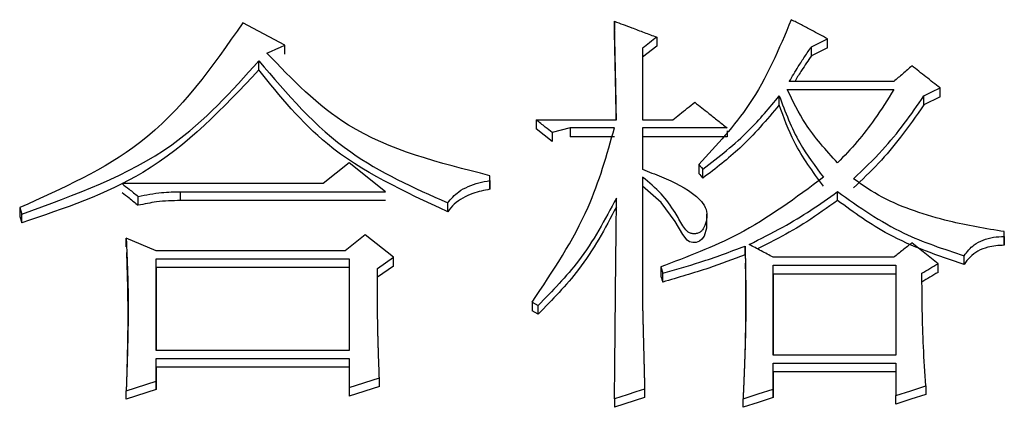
# Model space of a CAD drawing. Header units: millimetres. Extents: x 2063 to 4500, y 825 to 2548.
# Drawn here: x 2682.64 to 2687.94, y 2281.1 to 2283.19 of the extents above; entities that cross this region are included whole.
import ezdxf

# ---------------------------------------------------------------- set-up
doc = ezdxf.new("R2010")
doc.units = ezdxf.units.MM

msp = doc.modelspace()

# ---------------------------------------------------------------- linework, layer by layer
at = {"color": 7, "linetype": 'Continuous', "lineweight": 25}
for p, q in [((2684.0641, 2283.0547), (2683.837, 2283.1744)), ((2685.8382, 2283.1829), (2685.8382, 2283.1341)), ((2686.0653, 2283.0975), (2686.0653, 2283.0488)), ((2686.9848, 2283.0402), (2686.9848, 2283.0889)), ((2684.0641, 2283.006), (2684.0641, 2283.0547)), ((2686.0653, 2283.0488), (2685.9896, 2282.989)), ((2685.9896, 2283.0376), (2685.9896, 2282.6519)), ((2685.9896, 2283.0376), (2685.9896, 2282.989)), ((2686.8983, 2282.9975), (2686.8983, 2283.0461)), ((2686.9848, 2283.0402), (2686.8983, 2282.9975)), ((2685.9896, 2282.989), (2685.9896, 2282.6519)), ((2683.9235, 2282.9206), (2683.9235, 2282.9691)), ((2686.7685, 2282.8149), (2687.3418, 2282.8149)), ((2687.3418, 2282.8578), (2686.7793, 2282.8578)), ((2687.5906, 2282.7751), (2687.5906, 2282.8235)), ((2686.7252, 2282.7324), (2686.7252, 2282.7807)), ((2687.504, 2282.7323), (2687.504, 2282.7806)), ((2687.5906, 2282.7751), (2687.504, 2282.7323)), ((2685.4163, 2282.6519), (2685.849, 2282.6519)), ((2685.4163, 2282.6519), (2685.4163, 2282.6038)), ((2685.5028, 2282.5352), (2685.4163, 2282.6038)), ((2685.6002, 2282.609), (2685.5028, 2282.5832)), ((2685.8381, 2282.609), (2685.6002, 2282.609)), ((2685.6002, 2282.609), (2685.6002, 2282.5609)), ((2685.9896, 2282.6519), (2686.1519, 2282.6519)), ((2686.4439, 2282.609), (2685.9896, 2282.609)), ((2685.9896, 2282.609), (2685.9896, 2282.3856)), ((2685.9896, 2282.609), (2685.9896, 2282.5609)), ((2685.5028, 2282.5832), (2685.5028, 2282.5352)), ((2685.8381, 2282.5609), (2685.6002, 2282.5609)), ((2685.9896, 2282.5609), (2685.9896, 2282.3839)), ((2686.4439, 2282.5609), (2685.9896, 2282.5609)), ((2686.4439, 2282.593), (2686.4439, 2282.5609)), ((2684.4103, 2282.4199), (2684.2697, 2282.3081)), ((2684.605, 2282.265), (2684.4103, 2282.4199)), ((2686.2924, 2282.4114), (2686.2924, 2282.3636)), ((2685.1675, 2282.3253), (2685.1675, 2282.3511)), ((2685.1675, 2282.3034), (2685.1675, 2282.3511)), ((2685.9896, 2282.3426), (2685.9896, 2282.2949)), ((2685.9896, 2282.3425), (2685.9896, 2281.6349)), ((2686.3141, 2282.3378), (2686.3141, 2282.3855)), ((2684.2697, 2282.3081), (2683.1879, 2282.3081)), ((2685.1675, 2282.3253), (2685.1675, 2282.2776)), ((2685.9896, 2282.2948), (2685.9896, 2281.6349)), ((2683.2745, 2282.1916), (2683.2745, 2282.2392)), ((2683.5016, 2282.265), (2684.605, 2282.265)), ((2683.5016, 2282.2174), (2683.5016, 2282.265)), ((2682.6362, 2282.1789), (2682.6471, 2282.1444)), ((2682.6362, 2282.1789), (2682.6362, 2282.1314)), ((2684.605, 2282.2174), (2683.5016, 2282.2174)), ((2684.9403, 2282.1572), (2684.9403, 2282.2048)), ((2682.6362, 2282.1314), (2682.6471, 2282.097)), ((2682.6471, 2282.097), (2682.6471, 2282.1444)), ((2686.336, 2282.0968), (2686.336, 2282.1445)), ((2684.4968, 2282.0323), (2684.3887, 2281.9461)), ((2684.6483, 2281.9115), (2684.4968, 2282.0323)), ((2687.9367, 2282.0237), (2687.9367, 2282.0496)), ((2687.9367, 2282.0023), (2687.9367, 2282.0496)), ((2687.9367, 2282.0237), (2687.9367, 2281.9764)), ((2683.3718, 2281.946), (2683.2096, 2282.0151)), ((2683.2096, 2281.9678), (2683.2096, 2282.0151)), ((2686.5413, 2281.9247), (2686.5413, 2281.972)), ((2684.3887, 2281.9461), (2683.3718, 2281.946)), ((2687.7204, 2281.873), (2687.7204, 2281.9202)), ((2683.3718, 2281.9029), (2684.4103, 2281.9029)), ((2683.3718, 2281.4097), (2683.3718, 2281.9029)), ((2683.3718, 2281.8557), (2683.3718, 2281.9029)), ((2684.4103, 2281.9029), (2684.4103, 2281.4097)), ((2684.5617, 2281.8511), (2684.6483, 2281.9115)), ((2684.6483, 2281.8644), (2684.5618, 2281.804)), ((2684.6483, 2281.8644), (2684.6483, 2281.9115)), ((2687.3418, 2281.9115), (2686.6927, 2281.9115)), ((2686.6927, 2281.8683), (2687.3526, 2281.8683)), ((2686.6927, 2281.3837), (2686.6927, 2281.8683)), ((2686.6927, 2281.8213), (2686.6927, 2281.8683)), ((2687.3526, 2281.8683), (2687.3526, 2281.3837)), ((2687.5798, 2281.8299), (2687.5798, 2281.877)), ((2683.3718, 2281.8557), (2683.3718, 2281.4097)), ((2684.4103, 2281.8557), (2683.3718, 2281.8557)), ((2686.0869, 2281.8598), (2686.0978, 2281.8251)), ((2686.0869, 2281.8598), (2686.087, 2281.8127)), ((2686.0978, 2281.7781), (2686.0978, 2281.8251)), ((2686.6927, 2281.8213), (2686.6927, 2281.3837)), ((2687.3526, 2281.8213), (2686.6927, 2281.8213)), ((2685.3946, 2281.6696), (2685.4271, 2281.6523)), ((2685.3946, 2281.6696), (2685.3946, 2281.6227)), ((2685.4271, 2281.6054), (2685.4271, 2281.6523)), ((2685.4271, 2281.6054), (2685.3946, 2281.6227)), ((2684.4103, 2281.4097), (2683.3718, 2281.4097)), ((2687.3526, 2281.3837), (2686.6927, 2281.3837)), ((2683.3718, 2281.2449), (2683.3718, 2281.3664)), ((2683.3718, 2281.3664), (2684.4103, 2281.3664)), ((2683.3718, 2281.3199), (2683.3718, 2281.3664)), ((2684.4103, 2281.3664), (2684.4103, 2281.2102)), ((2686.6927, 2281.3404), (2687.3526, 2281.3404)), ((2686.6927, 2281.2015), (2686.6927, 2281.3404)), ((2686.6927, 2281.294), (2686.6927, 2281.3404)), ((2687.3526, 2281.3404), (2687.3526, 2281.1668)), ((2683.3718, 2281.3199), (2683.3718, 2281.1986)), ((2684.4103, 2281.3199), (2683.3718, 2281.3199)), ((2686.6927, 2281.294), (2686.6928, 2281.1553)), ((2687.3526, 2281.294), (2686.6927, 2281.294)), ((2683.2096, 2281.1928), (2683.3718, 2281.2449)), ((2683.3718, 2281.1986), (2683.3718, 2281.2449)), ((2684.4103, 2281.2102), (2684.5726, 2281.2623)), ((2684.5726, 2281.216), (2684.5726, 2281.2623)), ((2683.3718, 2281.1986), (2683.2096, 2281.1466)), ((2683.2096, 2281.1466), (2683.2096, 2281.1928)), ((2684.5726, 2281.216), (2684.4103, 2281.164)), ((2684.4103, 2281.2102), (2684.4103, 2281.164)), ((2686.0004, 2281.2015), (2686.0004, 2281.1553)), ((2686.6928, 2281.1553), (2686.6927, 2281.2015)), ((2687.5149, 2281.2189), (2687.5149, 2281.1726)), ((2686.0004, 2281.1553), (2685.8382, 2281.1033)), ((2685.8382, 2281.1494), (2685.8382, 2281.1033)), ((2686.5305, 2281.1033), (2686.5305, 2281.1494)), ((2687.3526, 2281.1206), (2687.3526, 2281.1668))]:
    msp.add_line(p, q, dxfattribs=at)
at = {"color": 7, "linetype": 'Continuous', "lineweight": 25, "flags": 128}
for points in [[(2686.8983, 2283.0461), (2686.9415, 2283.0675), (2686.9848, 2283.0889)], [(2683.9668, 2283.0119), (2683.9911, 2283.0226), (2684.0154, 2283.0333), (2684.0398, 2283.044), (2684.0641, 2283.0547)], [(2687.504, 2282.7806), (2687.5473, 2282.802), (2687.5906, 2282.8235)], [(2686.2924, 2282.4114), (2686.2979, 2282.4049), (2686.306, 2282.3952), (2686.3141, 2282.3855)], [(2686.2924, 2282.3636), (2686.2979, 2282.3571), (2686.3034, 2282.3505), (2686.3141, 2282.3378)], [(2685.1675, 2282.2776), (2685.1675, 2282.2921), (2685.1675, 2282.3034)], [(2686.3342, 2282.0968), (2686.3336, 2282.0681), (2686.3201, 2282.0251), (2686.309, 2282.0088), (2686.2955, 2281.9979), (2686.2784, 2281.9918), (2686.2604, 2281.9909), (2686.2426, 2281.9956), (2686.2292, 2282.0046), (2686.2067, 2282.0342), (2686.164, 2282.1051), (2686.089, 2282.2059), (2685.9896, 2282.2949), (2685.9896, 2282.2949)], [(2687.0389, 2282.2175), (2687.0389, 2282.23), (2687.0389, 2282.2425), (2687.0389, 2282.2651)], [(2686.0004, 2281.2015), (2685.9534, 2281.1864), (2685.9064, 2281.1713), (2685.8382, 2281.1494)], [(2686.5305, 2281.1494), (2686.6116, 2281.1755), (2686.6927, 2281.2015)], [(2687.3526, 2281.1668), (2687.4337, 2281.1928), (2687.5149, 2281.2189)], [(2687.5149, 2281.1726), (2687.4337, 2281.1466), (2687.3526, 2281.1206)], [(2686.6928, 2281.1553), (2686.6116, 2281.1293), (2686.5305, 2281.1033)]]:
    msp.add_lwpolyline(points, dxfattribs=at)
at = {"color": 7, "linetype": 'Continuous', "lineweight": 25}
for points, knots in [([(2686.79, 2283.1915), (2686.7241, 2283.0341), (2686.6054, 2282.751), (2686.3887, 2282.5159), (2686.2924, 2282.4114)], [0, 0, 0, 0, 0.555743, 1, 1, 1, 1]), ([(2686.9848, 2283.0889), (2686.956, 2283.1041), (2686.9091, 2283.1288), (2686.8442, 2283.163), (2686.8081, 2283.182), (2686.7901, 2283.1915)], [0, 0, 0, 0, 0.4440621, 0.722031, 1, 1, 1, 1]), ([(2683.837, 2283.1744), (2683.6731, 2282.9386), (2683.3748, 2282.5096), (2682.8657, 2282.2816), (2682.6362, 2282.1789)], [0, 0, 0, 0, 0.549466, 1, 1, 1, 1]), ([(2685.849, 2282.6519), (2685.8477, 2282.7167), (2685.8452, 2282.8377), (2685.8416, 2283.0147), (2685.8393, 2283.1269), (2685.8382, 2283.1829)], [0, 0, 0, 0, 0.365313, 0.682655, 1, 1, 1, 1]), ([(2685.8382, 2283.1829), (2685.8691, 2283.1713), (2685.9224, 2283.1513), (2685.9981, 2283.1228), (2686.0429, 2283.1059), (2686.0653, 2283.0975)], [0, 0, 0, 0, 0.4083, 0.70415, 1, 1, 1, 1]), ([(2685.848, 2282.6519), (2685.847, 2282.7007), (2685.8449, 2282.8055), (2685.8416, 2282.9663), (2685.8393, 2283.0782), (2685.8382, 2283.1341)], [0, 0, 0, 0, 0.302613, 0.651305, 1, 1, 1, 1]), ([(2686.0653, 2283.0975), (2686.0527, 2283.0875), (2686.0275, 2283.0675), (2686.0022, 2283.0476), (2685.9896, 2283.0376)], [0, 0, 0, 0, 0.500001, 1, 1, 1, 1]), ([(2686.7793, 2282.8578), (2686.7952, 2282.8849), (2686.8219, 2282.9304), (2686.8624, 2282.9928), (2686.8863, 2283.0284), (2686.8983, 2283.0461)], [0, 0, 0, 0, 0.425102, 0.712508, 1, 1, 1, 1]), ([(2685.1675, 2282.3511), (2684.8965, 2282.4194), (2684.4197, 2282.5396), (2684.1033, 2282.8695), (2683.9668, 2283.0119)], [0, 0, 0, 0, 0.568428, 1, 1, 1, 1]), ([(2686.8983, 2282.9975), (2686.8804, 2282.9713), (2686.8505, 2282.9274), (2686.8215, 2282.8803), (2686.8094, 2282.8599), (2686.8081, 2282.8578)], [0, 0, 0, 0, 0.5701108, 0.9548803, 1, 1, 1, 1]), ([(2682.6471, 2282.1444), (2682.9347, 2282.2483), (2683.4417, 2282.4314), (2683.778, 2282.8067), (2683.9235, 2282.9691)], [0, 0, 0, 0, 0.567325, 1, 1, 1, 1]), ([(2683.9235, 2282.9206), (2683.7317, 2282.7166), (2683.3839, 2282.3464), (2682.8753, 2282.1742), (2682.6471, 2282.097)], [0, 0, 0, 0, 0.551269, 1, 1, 1, 1]), ([(2683.9235, 2282.9691), (2684.0749, 2282.7915), (2684.3495, 2282.4693), (2684.7573, 2282.2867), (2684.9403, 2282.2048)], [0, 0, 0, 0, 0.5512468, 1, 1, 1, 1]), ([(2687.4391, 2282.9434), (2687.4229, 2282.9291), (2687.3904, 2282.9006), (2687.358, 2282.872), (2687.3418, 2282.8578)], [0, 0, 0, 0, 0.499999, 1, 1, 1, 1]), ([(2687.5906, 2282.8235), (2687.5653, 2282.8435), (2687.5148, 2282.8835), (2687.4644, 2282.9234), (2687.4391, 2282.9434)], [0, 0, 0, 0, 0.499999, 1, 1, 1, 1]), ([(2684.9403, 2282.1572), (2684.709, 2282.264), (2684.3017, 2282.452), (2684.0376, 2282.7792), (2683.9235, 2282.9206)], [0, 0, 0, 0, 0.567951, 1, 1, 1, 1]), ([(2687.0389, 2282.42), (2686.9771, 2282.4886), (2686.8673, 2282.6103), (2686.7985, 2282.7527), (2686.7685, 2282.8149)], [0, 0, 0, 0, 0.563444, 1, 1, 1, 1]), ([(2687.3418, 2282.8149), (2687.3084, 2282.7611), (2687.2486, 2282.6645), (2687.1465, 2282.5326), (2687.0749, 2282.4576), (2687.0389, 2282.42)], [0, 0, 0, 0, 0.385333, 0.691671, 1, 1, 1, 1]), ([(2686.3141, 2282.3855), (2686.4001, 2282.4529), (2686.5528, 2282.5724), (2686.6728, 2282.7173), (2686.7252, 2282.7806)], [0, 0, 0, 0, 0.56336, 1, 1, 1, 1]), ([(2686.7252, 2282.7806), (2686.7575, 2282.6943), (2686.8154, 2282.5393), (2686.9178, 2282.403), (2686.9632, 2282.3426)], [0, 0, 0, 0, 0.556662, 1, 1, 1, 1]), ([(2687.1255, 2282.334), (2687.1785, 2282.3849), (2687.2766, 2282.4789), (2687.4, 2282.6306), (2687.4693, 2282.7305), (2687.504, 2282.7806)], [0, 0, 0, 0, 0.370244, 0.684379, 1, 1, 1, 1]), ([(2686.1519, 2282.6519), (2686.1643, 2282.6618), (2686.1904, 2282.6825), (2686.2301, 2282.714), (2686.2573, 2282.7355), (2686.2709, 2282.7463)], [0, 0, 0, 0, 0.314654, 0.657326, 1, 1, 1, 1]), ([(2686.2709, 2282.7463), (2686.2958, 2282.7265), (2686.3371, 2282.6937), (2686.3948, 2282.648), (2686.4276, 2282.622), (2686.4439, 2282.609)], [0, 0, 0, 0, 0.432645, 0.716322, 1, 1, 1, 1]), ([(2686.7252, 2282.7323), (2686.6576, 2282.6522), (2686.536, 2282.5083), (2686.3823, 2282.3902), (2686.3141, 2282.3378)], [0, 0, 0, 0, 0.55642, 1, 1, 1, 1]), ([(2686.9632, 2282.2949), (2686.9064, 2282.3722), (2686.8055, 2282.5094), (2686.7496, 2282.6645), (2686.7252, 2282.7323)], [0, 0, 0, 0, 0.56299, 1, 1, 1, 1]), ([(2687.504, 2282.7323), (2687.463, 2282.6738), (2687.3873, 2282.5656), (2687.262, 2282.4152), (2687.1711, 2282.3294), (2687.1255, 2282.2863)], [0, 0, 0, 0, 0.37028, 0.684001, 1, 1, 1, 1]), ([(2685.3946, 2281.6696), (2685.506, 2281.8363), (2685.704, 2282.1325), (2685.7973, 2282.464), (2685.8381, 2282.609)], [0, 0, 0, 0, 0.562636, 1, 1, 1, 1]), ([(2685.5028, 2282.5832), (2685.4905, 2282.593), (2685.4699, 2282.6094), (2685.441, 2282.6323), (2685.4245, 2282.6454), (2685.4163, 2282.6519)], [0, 0, 0, 0, 0.428361, 0.714181, 1, 1, 1, 1]), ([(2685.9896, 2282.3856), (2686.0233, 2282.3722), (2686.1247, 2282.332), (2686.2426, 2282.2771), (2686.3156, 2282.2033), (2686.3384, 2282.1601), (2686.3347, 2282.1143), (2686.3254, 2282.0797), (2686.3105, 2282.0563), (2686.296, 2282.0444), (2686.2787, 2282.0383), (2686.2601, 2282.0373), (2686.2426, 2282.0418), (2686.2224, 2282.0559), (2686.1983, 2282.0948), (2686.1582, 2282.1647), (2686.0928, 2282.2581), (2686.0244, 2282.3141), (2685.9896, 2282.3426)], [0, 0, 0, 0, 0.104454, 0.314535, 0.36541, 0.416687, 0.46169, 0.509284, 0.529555, 0.546771, 0.564035, 0.580952, 0.598427, 0.614259, 0.652193, 0.737824, 0.866635, 1, 1, 1, 1]), ([(2686.9632, 2282.3426), (2686.8154, 2282.2325), (2686.5494, 2282.0342), (2686.2293, 2281.9135), (2686.0869, 2281.8598)], [0, 0, 0, 0, 0.555385, 1, 1, 1, 1]), ([(2683.1879, 2282.3081), (2683.2003, 2282.2983), (2683.2209, 2282.2819), (2683.2497, 2282.2589), (2683.2662, 2282.2458), (2683.2745, 2282.2392)], [0, 0, 0, 0, 0.428307, 0.714154, 1, 1, 1, 1]), ([(2684.9403, 2282.2048), (2684.9587, 2282.226), (2684.9894, 2282.2614), (2685.0503, 2282.2942), (2685.1073, 2282.3139), (2685.1474, 2282.3215), (2685.1675, 2282.3253)], [0, 0, 0, 0, 0.329917, 0.550134, 0.774051, 1, 1, 1, 1]), ([(2687.9367, 2282.0496), (2687.8369, 2282.066), (2687.6727, 2282.0928), (2687.4534, 2282.1579), (2687.2764, 2282.2292), (2687.1755, 2282.2993), (2687.1255, 2282.334)], [0, 0, 0, 0, 0.344082, 0.565383, 0.784584, 1, 1, 1, 1]), ([(2683.1879, 2282.2604), (2683.2003, 2282.2506), (2683.2209, 2282.2342), (2683.2498, 2282.2113), (2683.2662, 2282.1982), (2683.2745, 2282.1916)], [0, 0, 0, 0, 0.4285576, 0.7142788, 1, 1, 1, 1]), ([(2683.2745, 2282.2392), (2683.3163, 2282.2476), (2683.3911, 2282.2627), (2683.4678, 2282.2643), (2683.5016, 2282.265)], [0, 0, 0, 0, 0.559043, 1, 1, 1, 1]), ([(2685.1675, 2282.2776), (2685.1364, 2282.2715), (2685.0855, 2282.2614), (2685.0216, 2282.2319), (2684.9739, 2282.1998), (2684.9514, 2282.1713), (2684.9403, 2282.1572)], [0, 0, 0, 0, 0.34797, 0.569793, 0.78749, 1, 1, 1, 1]), ([(2686.5629, 2281.9806), (2686.624, 2282.0111), (2686.7379, 2282.0681), (2686.8971, 2282.1632), (2686.9916, 2282.231), (2687.0389, 2282.2651)], [0, 0, 0, 0, 0.365229, 0.6817828, 1, 1, 1, 1]), ([(2687.0389, 2282.2651), (2687.1539, 2282.1839), (2687.361, 2282.0375), (2687.6097, 2281.9563), (2687.7204, 2281.9202)], [0, 0, 0, 0, 0.554843, 1, 1, 1, 1]), ([(2683.5016, 2282.2174), (2683.4586, 2282.2162), (2683.3819, 2282.2141), (2683.3072, 2282.1985), (2683.2745, 2282.1916)], [0, 0, 0, 0, 0.5608916, 1, 1, 1, 1]), ([(2685.8489, 2282.2306), (2685.7869, 2282.1142), (2685.6754, 2281.9048), (2685.5034, 2281.7299), (2685.4271, 2281.6523)], [0, 0, 0, 0, 0.556097, 1, 1, 1, 1]), ([(2685.8489, 2282.1831), (2685.7869, 2282.0668), (2685.6754, 2281.8576), (2685.5034, 2281.683), (2685.4271, 2281.6054)], [0, 0, 0, 0, 0.5560424, 1, 1, 1, 1]), ([(2685.8382, 2281.1494), (2685.8389, 2281.2176), (2685.841, 2281.4325), (2685.8445, 2281.7933), (2685.8475, 2282.0848), (2685.849, 2282.2306)], [0, 0, 0, 0, 0.188404, 0.594194, 1, 1, 1, 1]), ([(2687.0389, 2282.2175), (2686.9844, 2282.1785), (2686.8828, 2282.1058), (2686.7368, 2282.0211), (2686.646, 2281.9755), (2686.6082, 2281.9565)], [0, 0, 0, 0, 0.401974, 0.750243, 1, 1, 1, 1]), ([(2687.7204, 2281.873), (2687.5802, 2281.9203), (2687.3319, 2282.0038), (2687.1278, 2282.1527), (2687.0389, 2282.2175)], [0, 0, 0, 0, 0.564881, 1, 1, 1, 1]), ([(2687.7204, 2281.9202), (2687.7366, 2281.9411), (2687.7637, 2281.976), (2687.8221, 2282.0066), (2687.878, 2282.0217), (2687.9171, 2282.0231), (2687.9367, 2282.0237)], [0, 0, 0, 0, 0.328373, 0.548346, 0.773134, 1, 1, 1, 1]), ([(2683.2096, 2282.0151), (2683.21, 2282.0069), (2683.2106, 2281.9947), (2683.2115, 2281.9743), (2683.2123, 2281.9538), (2683.2131, 2281.9334), (2683.2139, 2281.913), (2683.2145, 2281.8966), (2683.2151, 2281.8803), (2683.2156, 2281.868), (2683.2166, 2281.8435), (2683.2198, 2281.7576), (2683.2203, 2281.6715), (2683.2199, 2281.5936), (2683.2198, 2281.5772), (2683.2196, 2281.5608), (2683.2194, 2281.5444), (2683.2192, 2281.528), (2683.2189, 2281.5116), (2683.2186, 2281.4993), (2683.2184, 2281.489), (2683.2182, 2281.4788), (2683.218, 2281.4706), (2683.2179, 2281.4624), (2683.2177, 2281.4542), (2683.2175, 2281.446), (2683.2172, 2281.4357), (2683.217, 2281.4275), (2683.2168, 2281.4193), (2683.2166, 2281.4111), (2683.2164, 2281.4029), (2683.2161, 2281.3926), (2683.2159, 2281.3844), (2683.2156, 2281.3762), (2683.2154, 2281.368), (2683.2152, 2281.3598), (2683.2149, 2281.3515), (2683.2147, 2281.3433), (2683.2144, 2281.3351), (2683.2141, 2281.3249), (2683.2138, 2281.3166), (2683.2135, 2281.3064), (2683.2132, 2281.2982), (2683.2129, 2281.2899), (2683.2126, 2281.2817), (2683.2124, 2281.2735), (2683.212, 2281.2632), (2683.2117, 2281.255), (2683.2114, 2281.2468), (2683.2112, 2281.2386), (2683.2109, 2281.2304), (2683.2106, 2281.2222), (2683.2103, 2281.2142), (2683.21, 2281.2044), (2683.2097, 2281.1967), (2683.2096, 2281.1928)], [0, 0, 0, 0, 0.029904, 0.044856, 0.07476, 0.104664, 0.119616, 0.14952, 0.164472, 0.179424, 0.194376, 0.254184, 0.493446, 0.508398, 0.538302, 0.553254, 0.568206, 0.59811, 0.613062, 0.628014, 0.642966, 0.650442, 0.665394, 0.67287, 0.680346, 0.695298, 0.702774, 0.717726, 0.725202, 0.732678, 0.74763, 0.755106, 0.770057, 0.777533, 0.785009, 0.799961, 0.807437, 0.814913, 0.829865, 0.837341, 0.852293, 0.859769, 0.874721, 0.882197, 0.889673, 0.904625, 0.912101, 0.927053, 0.934529, 0.942005, 0.956957, 0.964433, 0.971909, 0.985954, 1, 1, 1, 1]), ([(2686.0978, 2281.8251), (2686.165, 2281.8444), (2686.2737, 2281.8756), (2686.4209, 2281.9264), (2686.5011, 2281.9568), (2686.5413, 2281.972)], [0, 0, 0, 0, 0.447142, 0.723428, 1, 1, 1, 1]), ([(2686.5413, 2281.972), (2686.5414, 2281.9682), (2686.5415, 2281.9626), (2686.5416, 2281.9551), (2686.5417, 2281.9495), (2686.5418, 2281.9439), (2686.5419, 2281.9383), (2686.5421, 2281.9308), (2686.5422, 2281.9234), (2686.5424, 2281.9159), (2686.5425, 2281.9103), (2686.5426, 2281.9047), (2686.5427, 2281.899), (2686.5428, 2281.8916), (2686.5429, 2281.8841), (2686.5431, 2281.8766), (2686.5432, 2281.871), (2686.5433, 2281.8654), (2686.5433, 2281.8598), (2686.5434, 2281.8542), (2686.5435, 2281.8485), (2686.5436, 2281.8411), (2686.5438, 2281.8336), (2686.5439, 2281.8261), (2686.544, 2281.8186), (2686.5441, 2281.8092), (2686.5443, 2281.798), (2686.5444, 2281.7868), (2686.5445, 2281.7756), (2686.5447, 2281.7606), (2686.5448, 2281.7456), (2686.5449, 2281.7306), (2686.545, 2281.7194), (2686.5451, 2281.7081), (2686.5451, 2281.6969), (2686.5451, 2281.6857), (2686.5452, 2281.6707), (2686.5452, 2281.6557), (2686.5451, 2281.6407), (2686.5451, 2281.6295), (2686.545, 2281.6182), (2686.5449, 2281.607), (2686.5448, 2281.5957), (2686.5446, 2281.5807), (2686.5444, 2281.5657), (2686.5442, 2281.5507), (2686.544, 2281.5395), (2686.5438, 2281.5282), (2686.5436, 2281.517), (2686.5433, 2281.5057), (2686.543, 2281.4907), (2686.5426, 2281.4757), (2686.5422, 2281.4607), (2686.5419, 2281.4494), (2686.5416, 2281.4382), (2686.5412, 2281.4269), (2686.5409, 2281.4156), (2686.5404, 2281.4006), (2686.5399, 2281.3856), (2686.5394, 2281.3706), (2686.539, 2281.3593), (2686.5386, 2281.3481), (2686.5382, 2281.3368), (2686.5377, 2281.3255), (2686.5373, 2281.3143), (2686.5367, 2281.2993), (2686.5361, 2281.2842), (2686.5355, 2281.2692), (2686.5351, 2281.2579), (2686.5346, 2281.2467), (2686.5341, 2281.2354), (2686.5335, 2281.2204), (2686.5329, 2281.2053), (2686.5322, 2281.1903), (2686.5318, 2281.179), (2686.5312, 2281.1654), (2686.5308, 2281.1555), (2686.5305, 2281.1494)], [0, 0, 0, 0, 0.013675, 0.020513, 0.02735, 0.034188, 0.041025, 0.047863, 0.061538, 0.068375, 0.075213, 0.082051, 0.088888, 0.095726, 0.109401, 0.116238, 0.123076, 0.129913, 0.136751, 0.143588, 0.150426, 0.157263, 0.170939, 0.177776, 0.184614, 0.198289, 0.211964, 0.225639, 0.239314, 0.252989, 0.280339, 0.294014, 0.307689, 0.321365, 0.33504, 0.348715, 0.36239, 0.38974, 0.403415, 0.41709, 0.430765, 0.44444, 0.458115, 0.471791, 0.499141, 0.512816, 0.526491, 0.540166, 0.553841, 0.567516, 0.581191, 0.608541, 0.622217, 0.635892, 0.649567, 0.663242, 0.676917, 0.690592, 0.717942, 0.731617, 0.745292, 0.758967, 0.772642, 0.786318, 0.799993, 0.813668, 0.841018, 0.854693, 0.868368, 0.882043, 0.895718, 0.909393, 0.936743, 0.950419, 0.964094, 0.977769, 1, 1, 1, 1]), ([(2686.6927, 2281.9115), (2686.6711, 2281.923), (2686.6278, 2281.9461), (2686.5846, 2281.9691), (2686.5629, 2281.9806)], [0, 0, 0, 0, 0.499999, 1, 1, 1, 1]), ([(2687.4391, 2281.9892), (2687.4229, 2281.9763), (2687.3905, 2281.9504), (2687.358, 2281.9245), (2687.3418, 2281.9115)], [0, 0, 0, 0, 0.499998, 1, 1, 1, 1]), ([(2687.5798, 2281.877), (2687.5563, 2281.8957), (2687.5094, 2281.9331), (2687.4626, 2281.9705), (2687.4391, 2281.9892)], [0, 0, 0, 0, 0.499999, 1, 1, 1, 1]), ([(2687.9367, 2281.9764), (2687.9064, 2281.9747), (2687.8568, 2281.9718), (2687.794, 2281.9465), (2687.7501, 2281.9144), (2687.7302, 2281.8867), (2687.7204, 2281.873)], [0, 0, 0, 0, 0.348919, 0.571355, 0.788309, 1, 1, 1, 1]), ([(2687.9367, 2281.9764), (2687.9367, 2281.9794), (2687.9367, 2281.9842), (2687.9367, 2281.9909), (2687.9367, 2281.9966), (2687.9367, 2282.0004), (2687.9367, 2282.0023)], [0, 0, 0, 0, 0.34, 0.56, 0.78, 1, 1, 1, 1]), ([(2683.2111, 2281.9368), (2683.2145, 2281.8257), (2683.2195, 2281.6608), (2683.2166, 2281.4478), (2683.2143, 2281.3465), (2683.2131, 2281.299), (2683.2124, 2281.2745), (2683.2122, 2281.2685), (2683.2121, 2281.2645)], [0, 0, 0, 0, 0.503814, 0.747752, 0.874235, 0.934549, 0.957165, 1, 1, 1, 1]), ([(2686.5413, 2281.9247), (2686.4764, 2281.9001), (2686.3714, 2281.8602), (2686.2221, 2281.8144), (2686.1392, 2281.7902), (2686.0978, 2281.7781)], [0, 0, 0, 0, 0.447314, 0.723589, 1, 1, 1, 1]), ([(2686.5421, 2281.8806), (2686.5422, 2281.8739), (2686.5431, 2281.8172), (2686.5448, 2281.6429), (2686.5425, 2281.4896), (2686.5403, 2281.4052), (2686.539, 2281.3645), (2686.5383, 2281.3409), (2686.5381, 2281.3351), (2686.538, 2281.332)], [0, 0, 0, 0, 0.058237, 0.493643, 0.756064, 0.862488, 0.925116, 0.960703, 1, 1, 1, 1]), ([(2687.4932, 2281.8252), (2687.5076, 2281.8338), (2687.5365, 2281.8511), (2687.5653, 2281.8683), (2687.5798, 2281.877)], [0, 0, 0, 0, 0.499999, 1, 1, 1, 1]), ([(2684.5726, 2281.2623), (2684.5721, 2281.2743), (2684.5714, 2281.2924), (2684.5705, 2281.3165), (2684.5699, 2281.3346), (2684.5692, 2281.3526), (2684.5686, 2281.3707), (2684.568, 2281.3888), (2684.5675, 2281.4038), (2684.5671, 2281.4158), (2684.5668, 2281.4249), (2684.5666, 2281.4339), (2684.5663, 2281.4429), (2684.566, 2281.452), (2684.5658, 2281.461), (2684.5655, 2281.47), (2684.5653, 2281.479), (2684.5651, 2281.4881), (2684.5648, 2281.4971), (2684.5646, 2281.5061), (2684.5644, 2281.5151), (2684.5642, 2281.5242), (2684.5641, 2281.5332), (2684.5639, 2281.5422), (2684.5637, 2281.5512), (2684.5636, 2281.5603), (2684.5634, 2281.5693), (2684.5633, 2281.5783), (2684.5631, 2281.5873), (2684.563, 2281.5963), (2684.5629, 2281.6054), (2684.5628, 2281.6144), (2684.5627, 2281.6234), (2684.5626, 2281.6324), (2684.5625, 2281.6414), (2684.5625, 2281.6504), (2684.5624, 2281.6595), (2684.5623, 2281.6685), (2684.5622, 2281.6775), (2684.5622, 2281.6865), (2684.5621, 2281.6955), (2684.5621, 2281.7075), (2684.562, 2281.7195), (2684.562, 2281.7316), (2684.5619, 2281.7406), (2684.5619, 2281.7496), (2684.5619, 2281.7586), (2684.5619, 2281.7676), (2684.5618, 2281.7766), (2684.5618, 2281.7856), (2684.5618, 2281.7946), (2684.5618, 2281.8036), (2684.5618, 2281.8111), (2684.5618, 2281.8171), (2684.5618, 2281.8216), (2684.5618, 2281.8261), (2684.5618, 2281.8306), (2684.5618, 2281.8351), (2684.5617, 2281.8396), (2684.5617, 2281.8449), (2684.5617, 2281.8488), (2684.5617, 2281.8511)], [0, 0, 0, 0, 0.061285, 0.091928, 0.12257, 0.153213, 0.183855, 0.214498, 0.24514, 0.260462, 0.275783, 0.291104, 0.306426, 0.321747, 0.337068, 0.352389, 0.367711, 0.383032, 0.398353, 0.413674, 0.428996, 0.444317, 0.459638, 0.47496, 0.490281, 0.505602, 0.520923, 0.536245, 0.551566, 0.566887, 0.582209, 0.59753, 0.612851, 0.628172, 0.643494, 0.658815, 0.674136, 0.689457, 0.704779, 0.7201, 0.735421, 0.750743, 0.781385, 0.796706, 0.812028, 0.827349, 0.84267, 0.857991, 0.873313, 0.888634, 0.903955, 0.919277, 0.934598, 0.942258, 0.949919, 0.95758, 0.96524, 0.972901, 0.980562, 0.988222, 1, 1, 1, 1]), ([(2687.5798, 2281.8299), (2687.5653, 2281.8213), (2687.5365, 2281.804), (2687.5076, 2281.7867), (2687.4932, 2281.7781)], [0, 0, 0, 0, 0.499998, 1, 1, 1, 1]), ([(2687.5149, 2281.2189), (2687.5098, 2281.2891), (2687.5, 2281.4253), (2687.4947, 2281.6275), (2687.4937, 2281.7593), (2687.4932, 2281.8252)], [0, 0, 0, 0, 0.347124, 0.673492, 1, 1, 1, 1]), ([(2685.9896, 2281.6349), (2685.9897, 2281.6319), (2685.9898, 2281.6259), (2685.9901, 2281.6169), (2685.9903, 2281.6094), (2685.9904, 2281.6019), (2685.9906, 2281.5959), (2685.9907, 2281.5899), (2685.9909, 2281.5839), (2685.9911, 2281.5764), (2685.9913, 2281.5689), (2685.9915, 2281.5614), (2685.9916, 2281.5554), (2685.9918, 2281.5479), (2685.992, 2281.5404), (2685.9922, 2281.5314), (2685.9924, 2281.5223), (2685.9926, 2281.5148), (2685.9928, 2281.5073), (2685.993, 2281.4998), (2685.9933, 2281.4878), (2685.9936, 2281.4773), (2685.9938, 2281.4668), (2685.994, 2281.4593), (2685.9943, 2281.4472), (2685.9946, 2281.4352), (2685.9949, 2281.4232), (2685.9951, 2281.4142), (2685.9953, 2281.4067), (2685.9955, 2281.3992), (2685.9957, 2281.3916), (2685.996, 2281.3796), (2685.9963, 2281.3691), (2685.9965, 2281.3586), (2685.9967, 2281.3526), (2685.9969, 2281.345), (2685.997, 2281.339), (2685.9972, 2281.3315), (2685.9974, 2281.3255), (2685.9975, 2281.318), (2685.9977, 2281.312), (2685.9979, 2281.3044), (2685.998, 2281.2984), (2685.9982, 2281.2909), (2685.9984, 2281.2849), (2685.9986, 2281.2774), (2685.9987, 2281.2713), (2685.9989, 2281.2638), (2685.999, 2281.2578), (2685.9992, 2281.2503), (2685.9994, 2281.2443), (2685.9996, 2281.2367), (2685.9997, 2281.2307), (2685.9999, 2281.2232), (2686.0001, 2281.2172), (2686.0002, 2281.2094), (2686.0004, 2281.2047), (2686.0004, 2281.2015)], [0, 0, 0, 0, 0.020805, 0.04161, 0.062415, 0.072817, 0.093622, 0.104024, 0.114427, 0.135232, 0.156036, 0.166439, 0.187244, 0.197646, 0.218451, 0.239256, 0.260061, 0.280866, 0.291268, 0.312073, 0.332878, 0.374488, 0.38489, 0.405695, 0.4265, 0.468109, 0.488914, 0.509719, 0.530524, 0.540926, 0.561731, 0.582536, 0.624146, 0.634548, 0.655353, 0.665756, 0.686561, 0.696963, 0.717768, 0.72817, 0.748975, 0.759378, 0.780182, 0.790585, 0.81139, 0.821792, 0.842597, 0.852999, 0.873804, 0.884207, 0.905012, 0.915414, 0.936219, 0.946621, 0.967426, 0.977829, 1, 1, 1, 1])]:
    msp.add_open_spline(points, degree=3, knots=knots, dxfattribs=at)
msp.add_open_spline([(2686.087, 2281.8127), (2686.0888, 2281.8069), (2686.0924, 2281.7954), (2686.096, 2281.7839), (2686.0978, 2281.7781)], degree=3, dxfattribs=at)

doc.saveas('drawing.dxf')
